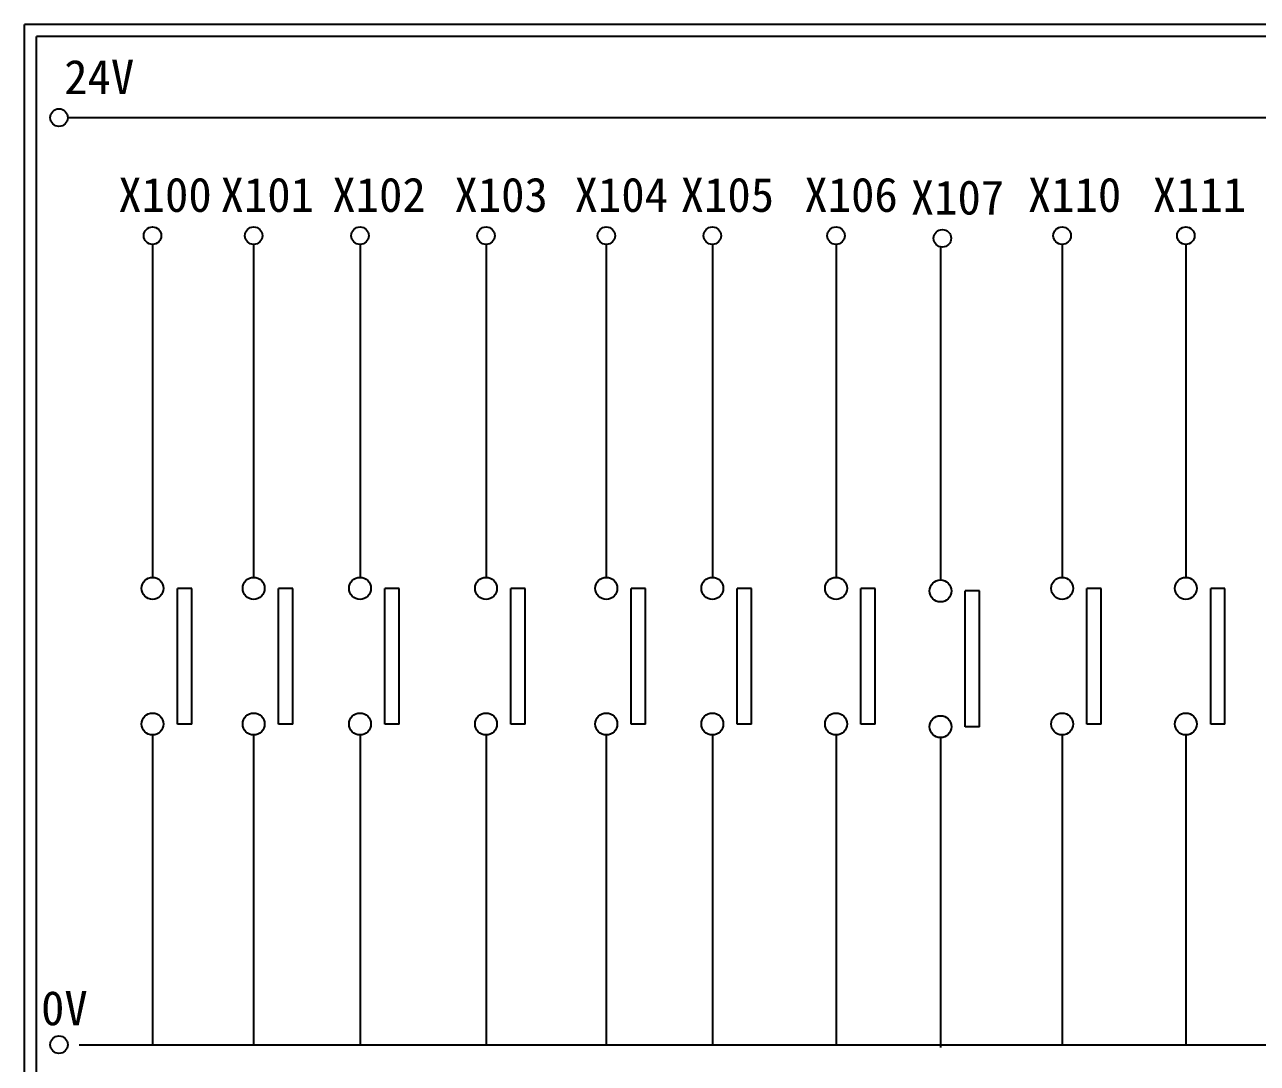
# Model space of a CAD drawing. Extents: x 325 to 612, y 3 to 207.
# Drawn here: x 325.3 to 454.7, y 98 to 207 of the extents above; entities that cross this region are included whole.
import ezdxf

# ---------------------------------------------------------------- set-up
doc = ezdxf.new("R2010")
doc.units = 0
doc.layers.get('0').update_dxf_attribs({"linetype": 'CONTINUOUS'})
doc.layers.add('圖框層', color=7, linetype='CONTINUOUS')
doc.layers.add('標尺寸層', color=3, linetype='CONTINUOUS')
doc.styles.add('STSL', font='kaiu.ttf')

msp = doc.modelspace()

# ---------------------------------------------------------------- linework, layer by layer
for p, q in [((342.85, 147.83), (341.35, 147.83)), ((353.46, 147.83), (351.95, 147.83)), ((364.62, 147.83), (363.12, 147.83)), ((377.84, 147.83), (376.34, 147.83)), ((390.46, 147.83), (388.96, 147.83)), ((401.59, 147.83), (400.09, 147.83)), ((414.56, 147.83), (413.06, 147.83)), ((425.53, 147.56), (424.02, 147.56)), ((438.29, 147.83), (436.79, 147.83)), ((451.27, 147.83), (449.77, 147.83)), ((342.85, 133.6), (341.35, 133.6)), ((353.46, 133.6), (351.95, 133.6)), ((364.62, 133.6), (363.12, 133.6)), ((377.84, 133.6), (376.34, 133.6)), ((390.46, 133.6), (388.96, 133.6)), ((401.59, 133.6), (400.09, 133.6)), ((414.56, 133.6), (413.06, 133.6)), ((425.53, 133.32), (424.02, 133.32)), ((438.29, 133.6), (436.79, 133.6)), ((451.27, 133.6), (449.77, 133.6))]:
    msp.add_line(p, q)
at = {"layer": '圖框層', "color": 7}
for p, q in [((612.32, 206.97), (325.32, 206.97)), ((325.32, 3), (325.32, 206.97)), ((611.07, 205.72), (326.57, 205.72)), ((326.57, 4.25), (326.57, 205.72))]:
    msp.add_line(p, q, dxfattribs=at)
at = {"layer": '標尺寸層', "color": 7}
for p, q in [((329.84, 197.22), (607.44, 197.22)), ((338.74, 183.91), (338.74, 148.99)), ((349.35, 183.91), (349.35, 148.99)), ((360.51, 183.91), (360.51, 148.99)), ((373.73, 183.91), (373.73, 148.99)), ((386.35, 183.91), (386.35, 148.99)), ((397.48, 183.91), (397.48, 148.99)), ((410.46, 183.91), (410.46, 148.99)), ((434.18, 183.91), (434.18, 148.99)), ((447.16, 183.91), (447.16, 148.99)), ((421.42, 183.64), (421.42, 148.71)), ((341.35, 133.6), (341.35, 147.83)), ((342.85, 133.6), (342.85, 147.83)), ((351.95, 133.6), (351.95, 147.83)), ((353.46, 133.6), (353.46, 147.83)), ((363.12, 133.6), (363.12, 147.83)), ((364.62, 133.6), (364.62, 147.83)), ((376.34, 133.6), (376.34, 147.83)), ((377.84, 133.6), (377.84, 147.83)), ((388.96, 133.6), (388.96, 147.83)), ((390.46, 133.6), (390.46, 147.83)), ((400.09, 133.6), (400.09, 147.83)), ((401.59, 133.6), (401.59, 147.83)), ((413.06, 133.6), (413.06, 147.83)), ((414.56, 133.6), (414.56, 147.83)), ((424.02, 133.32), (424.02, 147.56)), ((425.53, 133.32), (425.53, 147.56)), ((436.79, 133.6), (436.79, 147.83)), ((438.29, 133.6), (438.29, 147.83)), ((449.77, 133.6), (449.77, 147.83)), ((451.27, 133.6), (451.27, 147.83)), ((338.74, 132.45), (338.74, 99.96)), ((349.35, 132.46), (349.35, 99.96)), ((349.35, 132.45), (349.35, 99.96)), ((360.51, 132.46), (360.51, 99.96)), ((360.51, 132.45), (360.51, 99.96)), ((373.73, 132.46), (373.73, 99.96)), ((373.73, 132.45), (373.73, 99.96)), ((386.35, 132.46), (386.35, 99.96)), ((386.35, 132.45), (386.35, 99.96)), ((397.48, 132.46), (397.48, 99.96)), ((397.48, 132.45), (397.48, 99.96)), ((410.46, 132.46), (410.46, 99.96)), ((410.46, 132.45), (410.46, 99.96)), ((421.42, 132.18), (421.42, 99.68)), ((421.42, 132.17), (421.42, 99.68)), ((434.18, 132.45), (434.18, 99.96)), ((447.16, 132.46), (447.16, 99.96)), ((447.16, 132.45), (447.16, 99.96)), ((331.05, 99.96), (608.44, 99.96))]:
    msp.add_line(p, q, dxfattribs=at)
for centre, radius in [((328.92, 197.22), 0.92), ((338.74, 184.83), 0.92), ((349.35, 184.83), 0.92), ((360.51, 184.83), 0.92), ((373.73, 184.83), 0.92), ((386.35, 184.83), 0.92), ((397.48, 184.83), 0.92), ((410.46, 184.83), 0.92), ((421.62, 184.56), 0.92), ((434.18, 184.83), 0.92), ((447.16, 184.83), 0.92), ((338.74, 147.83), 1.15), ((349.35, 147.83), 1.15), ((360.51, 147.83), 1.15), ((373.73, 147.83), 1.15), ((386.35, 147.83), 1.15), ((397.48, 147.83), 1.15), ((410.46, 147.83), 1.15), ((434.18, 147.83), 1.15), ((447.16, 147.83), 1.15), ((421.42, 147.56), 1.15), ((338.74, 133.6), 1.15), ((349.35, 133.6), 1.15), ((360.51, 133.6), 1.15), ((373.73, 133.6), 1.15), ((386.35, 133.6), 1.15), ((397.48, 133.6), 1.15), ((410.46, 133.6), 1.15), ((434.18, 133.6), 1.15), ((447.16, 133.6), 1.15), ((421.42, 133.32), 1.15), ((328.92, 99.96), 0.92)]:
    msp.add_circle(centre, radius, dxfattribs=at)

# ---------------------------------------------------------------- texts
at = {"layer": '圖框層', "color": 4, "style": 'STSL'}
for s, p in [('24V', (329.47, 199.68)), ('X100', (335.15, 187.33)), ('X101', (345.88, 187.33)), ('X102', (357.61, 187.33)), ('X103', (370.42, 187.33)), ('X104', (383.03, 187.33)), ('X105', (394.16, 187.33)), ('X106', (407.14, 187.33)), ('X107', (418.31, 187.05)), ('X110', (430.59, 187.33)), ('X111', (443.69, 187.33)), ('0V', (327.04, 102))]:
    msp.add_text(s, height=3.6, dxfattribs=at).set_placement(p)

doc.saveas('drawing.dxf')
